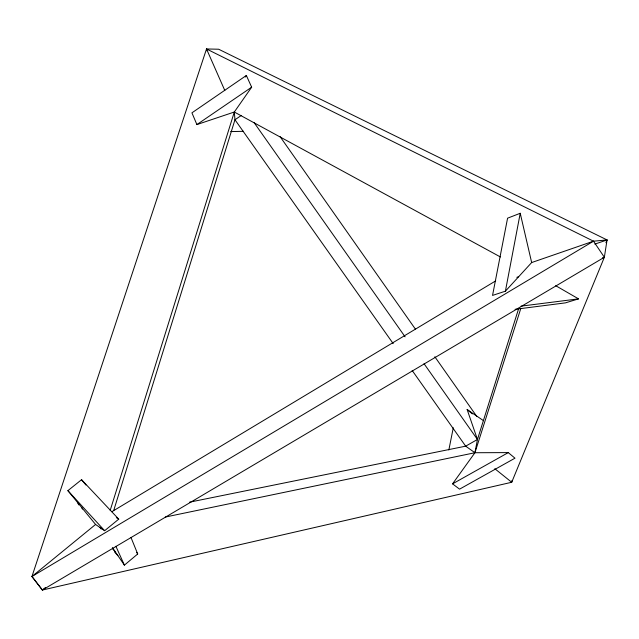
<?xml version="1.0" encoding="UTF-8"?>
<svg xmlns="http://www.w3.org/2000/svg" width="639" height="639" viewBox="0 0 639 639"><rect width="100%" height="100%" fill="white"/><g stroke="black" fill="none" stroke-linecap="round" stroke-linejoin="round"><path stroke-width="0.96" d="M95.586 524.459L67.894 490.656L81.552 479.705L118.742 519.14L104.652 530.713L95.586 524.459L31.95 576.506L42.382 590.037L604.358 257.261L607.05 239.937L218.642 49.227L206.517 48.963L31.95 576.506L42.382 590.037L511.711 482.269L604.358 257.261L593.503 241.183L206.517 48.963L206.716 50.761M512.031 480.424L511.711 482.269L494.818 468.706M505.401 291.184L520.226 213.274L507.582 218.179L492.541 295.418L505.401 291.184L531.664 262.549L593.503 241.183L607.05 239.937L605.924 242.708M518.732 308.357L477.453 439.48L474.929 452.731L452.564 483.851L459.561 489.154L514.986 458.179L508.269 452.604L474.929 452.731L165.285 517.055M448.85 449.984L453.283 427.763M113.734 510.417L234.968 119.757L234.305 112.025L251.654 87.192L246.358 75.474L191.932 112.839L196.9 124.573L234.305 112.025L500.433 256.974M110.188 510.393L234.305 112.025M520.745 308.653L474.929 452.731L465.679 446.166L412.171 370.468M245.28 77.047L246.358 75.474M112.376 547.567L124.389 565.14L137.704 553.997L130.987 537.471M42.382 590.037L45.433 587.521M196.9 124.573L251.654 87.192M241.151 115.571L234.968 119.757L393.185 343.606M111.857 511.711L495.728 280.864M31.95 576.506L593.503 241.183M483.555 420.702L467.125 409.527L477.453 439.48L465.679 446.166L189.456 502.198M452.564 483.851L508.269 452.604M594.845 244.122L607.05 239.937M516.839 277.326L518.676 276.703M602.473 257.884L604.358 257.261M555.69 285.681L578.535 298.868L565.427 302.87L515.05 309.316M521.097 306.137L578.535 298.868M230.663 131.578L243.571 131.322M116.346 517.646L118.742 519.14M467.125 409.527L472.357 413.912M67.894 490.656L104.652 530.713M112.504 548.709L115.148 551.617M114.613 552.032L117.919 555.674M81.552 479.705L85.938 485.017M100.051 527.542L101.194 529.052M254.026 122.496L405.086 336.809M424.04 363.695L477.453 439.48M280.002 136.514L415.342 329.037M434.839 356.77L476.702 416.324M136.642 552.4L137.704 553.997M77.543 502.438L78.741 504.882M81.664 507.462L82.447 509.075M115.899 546.289L124.389 565.14M206.517 48.963L224.808 90.482M520.226 213.274L531.664 262.549"/></g></svg>
